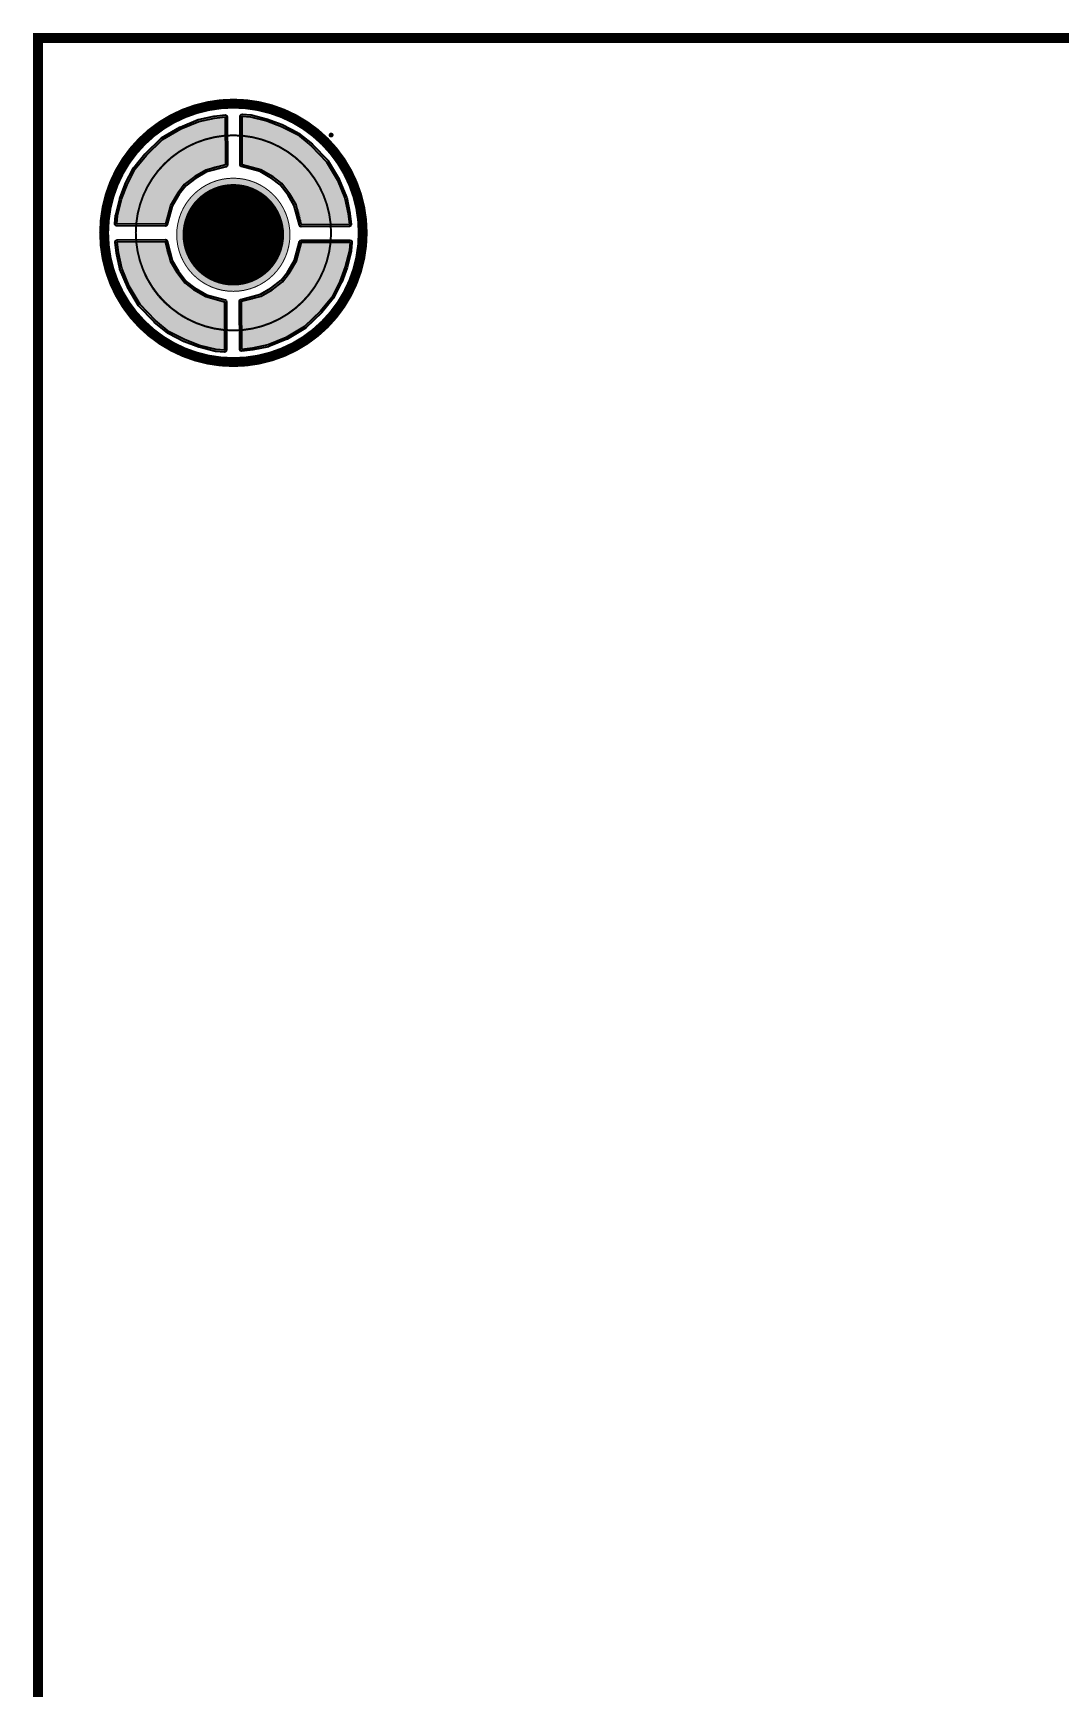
# Model space of a CAD drawing. Header units: millimetres. Extents: x 0 to 100, y -101 to 1.
# Drawn here: x -0.13 to 26.15, y -42.25 to 0.13 of the extents above; entities that cross this region are included whole.
import ezdxf

# ---------------------------------------------------------------- set-up
doc = ezdxf.new("R2010")
doc.units = ezdxf.units.MM
doc.header["$MEASUREMENT"] = 0
for name, color, linetype, true_color in [('Board-Outline-Layer', 7, 'Continuous', 0xff00ff), ('Component-Marking-Layer', 7, 'Continuous', 0x66ffcc), ('Component-Shape-Layer', 7, 'Continuous', 0x00cccc), ('Document-Layer', 7, 'Continuous', 0xffffff), ('Multi-Layer', 7, 'Continuous', 0xc0c0c0), ('Pin-Soldering-Layer', 7, 'Continuous', 0xcc9999), ('Top-Layer', 7, 'Continuous', 0xff0000), ('Top-Paste-Mask-Layer', 7, 'Continuous', 0x808080), ('Top-Silkscreen-Layer', 7, 'Continuous', 0xffcc00), ('Top-Solder-Mask-Layer', 7, 'Continuous', 0x800080)]:
    doc.layers.add(name, color=color, linetype=linetype, true_color=true_color)

msp = doc.modelspace()

# ---------------------------------------------------------------- hatches: boundary and pattern name
at = {"layer": 'Component-Marking-Layer'}
msp.add_hatch(color=256, dxfattribs=at).paths.add_polyline_path([(7.446, -2.486, 1), (7.566, -2.486, 1)])
msp.add_hatch(color=256, dxfattribs=at).paths.add_polyline_path([(7.446, -2.486, 1), (7.566, -2.486, 1)])
at = {"layer": 'Multi-Layer'}
msp.add_hatch(color=256, dxfattribs=at).paths.add_polyline_path([(3.551, -5.041, 1), (6.451, -5.041, 1)])
msp.add_hatch(color=256, dxfattribs=at).paths.add_polyline_path([(3.551, -5.041, 1), (6.451, -5.041, 1)])
at = {"layer": 'Pin-Soldering-Layer'}
for points in [[(2.533, -4.767), (2.541, -4.663), (2.551, -4.558), (2.582, -4.416), (2.622, -4.263), (2.662, -4.138), (2.721, -3.983), (2.779, -3.862), (2.854, -3.713), (2.966, -3.548), (3.116, -3.35), (3.235, -3.218), (3.233, -3.218), (3.382, -3.076), (3.555, -2.941), (3.716, -2.84), (3.891, -2.737), (4.096, -2.652), (4.34, -2.566), (4.587, -2.517), (4.805, -2.486), (4.809, -3.232), (4.524, -3.292), (4.27, -3.38), (4.037, -3.52), (3.861, -3.663), (3.693, -3.834), (3.455, -4.179), (3.328, -4.513), (3.279, -4.767)], [(2.533, -4.767), (2.541, -4.663), (2.551, -4.558), (2.582, -4.416), (2.622, -4.263), (2.662, -4.138), (2.721, -3.983), (2.779, -3.862), (2.854, -3.713), (2.966, -3.548), (3.116, -3.35), (3.235, -3.218), (3.233, -3.218), (3.382, -3.076), (3.555, -2.941), (3.716, -2.84), (3.891, -2.737), (4.096, -2.652), (4.34, -2.566), (4.587, -2.517), (4.805, -2.486), (4.809, -3.232), (4.524, -3.292), (4.27, -3.38), (4.037, -3.52), (3.861, -3.663), (3.693, -3.834), (3.455, -4.179), (3.328, -4.513), (3.279, -4.767)], [(5.225, -2.506), (5.329, -2.514), (5.434, -2.524), (5.576, -2.555), (5.729, -2.595), (5.854, -2.635), (6.009, -2.694), (6.13, -2.752), (6.279, -2.827), (6.444, -2.939), (6.642, -3.089), (6.774, -3.208), (6.774, -3.206), (6.917, -3.355), (7.051, -3.528), (7.152, -3.689), (7.255, -3.864), (7.34, -4.069), (7.426, -4.313), (7.475, -4.56), (7.506, -4.778), (6.76, -4.782), (6.701, -4.497), (6.612, -4.243), (6.472, -4.01), (6.329, -3.834), (6.158, -3.666), (5.813, -3.428), (5.48, -3.301), (5.226, -3.252)], [(5.225, -2.506), (5.329, -2.514), (5.434, -2.524), (5.576, -2.555), (5.729, -2.595), (5.854, -2.635), (6.009, -2.694), (6.13, -2.752), (6.279, -2.827), (6.444, -2.939), (6.642, -3.089), (6.774, -3.208), (6.774, -3.206), (6.917, -3.355), (7.051, -3.528), (7.152, -3.689), (7.255, -3.864), (7.34, -4.069), (7.426, -4.313), (7.475, -4.56), (7.506, -4.778), (6.76, -4.782), (6.701, -4.497), (6.612, -4.243), (6.472, -4.01), (6.329, -3.834), (6.158, -3.666), (5.813, -3.428), (5.48, -3.301), (5.226, -3.252)], [(4.778, -7.49), (4.675, -7.483), (4.57, -7.473), (4.428, -7.442), (4.275, -7.402), (4.15, -7.362), (3.995, -7.303), (3.874, -7.245), (3.725, -7.17), (3.56, -7.058), (3.362, -6.908), (3.23, -6.789), (3.23, -6.791), (3.087, -6.641), (2.953, -6.469), (2.852, -6.307), (2.749, -6.133), (2.663, -5.928), (2.578, -5.684), (2.529, -5.437), (2.498, -5.219), (3.243, -5.215), (3.303, -5.5), (3.392, -5.754), (3.532, -5.986), (3.675, -6.162), (3.846, -6.331), (4.19, -6.569), (4.524, -6.696), (4.778, -6.745)], [(4.778, -7.49), (4.675, -7.483), (4.57, -7.473), (4.428, -7.442), (4.275, -7.402), (4.15, -7.362), (3.995, -7.303), (3.874, -7.245), (3.725, -7.17), (3.56, -7.058), (3.362, -6.908), (3.23, -6.789), (3.23, -6.791), (3.087, -6.641), (2.953, -6.469), (2.852, -6.307), (2.749, -6.133), (2.663, -5.928), (2.578, -5.684), (2.529, -5.437), (2.498, -5.219), (3.243, -5.215), (3.303, -5.5), (3.392, -5.754), (3.532, -5.986), (3.675, -6.162), (3.846, -6.331), (4.19, -6.569), (4.524, -6.696), (4.778, -6.745)], [(7.477, -5.224), (7.47, -5.327), (7.46, -5.432), (7.429, -5.574), (7.389, -5.727), (7.349, -5.852), (7.29, -6.007), (7.232, -6.128), (7.157, -6.277), (7.045, -6.442), (6.895, -6.64), (6.776, -6.773), (6.778, -6.773), (6.629, -6.915), (6.456, -7.049), (6.295, -7.15), (6.12, -7.253), (5.915, -7.339), (5.671, -7.424), (5.424, -7.473), (5.206, -7.504), (5.202, -6.759), (5.487, -6.699), (5.741, -6.61), (5.974, -6.47), (6.149, -6.327), (6.318, -6.156), (6.556, -5.812), (6.683, -5.478), (6.732, -5.224)], [(7.477, -5.224), (7.47, -5.327), (7.46, -5.432), (7.429, -5.574), (7.389, -5.727), (7.349, -5.852), (7.29, -6.007), (7.232, -6.128), (7.157, -6.277), (7.045, -6.442), (6.895, -6.64), (6.776, -6.773), (6.778, -6.773), (6.629, -6.915), (6.456, -7.049), (6.295, -7.15), (6.12, -7.253), (5.915, -7.339), (5.671, -7.424), (5.424, -7.473), (5.206, -7.504), (5.202, -6.759), (5.487, -6.699), (5.741, -6.61), (5.974, -6.47), (6.149, -6.327), (6.318, -6.156), (6.556, -5.812), (6.683, -5.478), (6.732, -5.224)]]:
    msp.add_hatch(color=256, dxfattribs=at).paths.add_polyline_path(points)
at = {"layer": 'Top-Layer'}
for points in [[(4.794, -2.019), (4.803, -3.251), (4.295, -3.383), (4.017, -3.546), (3.746, -3.752), (3.577, -3.972), (3.39, -4.287), (3.262, -4.768), (2.022, -4.765), (2.019, -4.763), (2.036, -4.55), (2.141, -4.13), (2.28, -3.761), (2.49, -3.351), (2.778, -2.999), (3.185, -2.604), (3.657, -2.326), (4.116, -2.136), (4.515, -2.053)], [(7.973, -4.777), (6.741, -4.786), (6.609, -4.278), (6.446, -4), (6.24, -3.729), (6.019, -3.56), (5.705, -3.373), (5.224, -3.245), (5.227, -2.005), (5.229, -2.002), (5.442, -2.019), (5.862, -2.124), (6.231, -2.263), (6.641, -2.473), (6.993, -2.761), (7.387, -3.168), (7.666, -3.641), (7.856, -4.099), (7.939, -4.498)], [(2.027, -5.223), (3.259, -5.215), (3.391, -5.723), (3.554, -6), (3.76, -6.271), (3.981, -6.441), (4.295, -6.627), (4.776, -6.756), (4.773, -7.995), (4.771, -7.998), (4.558, -7.981), (4.138, -7.876), (3.769, -7.737), (3.359, -7.527), (3.007, -7.239), (2.613, -6.832), (2.334, -6.36), (2.144, -5.901), (2.061, -5.502)], [(5.215, -7.977), (5.207, -6.745), (5.715, -6.613), (5.992, -6.45), (6.263, -6.244), (6.433, -6.024), (6.619, -5.709), (6.748, -5.228), (7.987, -5.231), (7.99, -5.233), (7.973, -5.446), (7.868, -5.866), (7.729, -6.235), (7.52, -6.645), (7.232, -6.997), (6.824, -7.392), (6.352, -7.67), (5.893, -7.86), (5.495, -7.943)]]:
    msp.add_hatch(color=256, dxfattribs=at).paths.add_polyline_path(points)
at = {"layer": 'Top-Paste-Mask-Layer'}
for points in [[(4.794, -2.019), (4.803, -3.251), (4.295, -3.383), (4.017, -3.546), (3.746, -3.752), (3.577, -3.972), (3.39, -4.287), (3.262, -4.768), (2.022, -4.765), (2.019, -4.763), (2.036, -4.55), (2.141, -4.13), (2.28, -3.761), (2.49, -3.351), (2.778, -2.999), (3.185, -2.604), (3.657, -2.326), (4.116, -2.136), (4.515, -2.053)], [(7.973, -4.777), (6.741, -4.786), (6.609, -4.278), (6.446, -4), (6.24, -3.729), (6.019, -3.56), (5.705, -3.373), (5.224, -3.245), (5.227, -2.005), (5.229, -2.002), (5.442, -2.019), (5.862, -2.124), (6.231, -2.263), (6.641, -2.473), (6.993, -2.761), (7.387, -3.168), (7.666, -3.641), (7.856, -4.099), (7.939, -4.498)], [(2.027, -5.223), (3.259, -5.215), (3.391, -5.723), (3.554, -6), (3.76, -6.271), (3.981, -6.441), (4.295, -6.627), (4.776, -6.756), (4.773, -7.995), (4.771, -7.998), (4.558, -7.981), (4.138, -7.876), (3.769, -7.737), (3.359, -7.527), (3.007, -7.239), (2.613, -6.832), (2.334, -6.36), (2.144, -5.901), (2.061, -5.502)], [(5.215, -7.977), (5.207, -6.745), (5.715, -6.613), (5.992, -6.45), (6.263, -6.244), (6.433, -6.024), (6.619, -5.709), (6.748, -5.228), (7.987, -5.231), (7.99, -5.233), (7.973, -5.446), (7.868, -5.866), (7.729, -6.235), (7.52, -6.645), (7.232, -6.997), (6.824, -7.392), (6.352, -7.67), (5.893, -7.86), (5.495, -7.943)]]:
    msp.add_hatch(color=256, dxfattribs=at).paths.add_polyline_path(points)
at = {"layer": 'Top-Solder-Mask-Layer'}
for points in [[(4.509, -2.003), (4.788, -1.969), (4.827, -1.981), (4.844, -2.018), (4.853, -3.251), (4.842, -3.281), (4.815, -3.299), (4.314, -3.43), (4.045, -3.587), (3.782, -3.788), (3.618, -4), (3.437, -4.307), (3.31, -4.781), (3.292, -4.808), (3.262, -4.818), (2.022, -4.815), (2.011, -4.813), (2, -4.809), (1.997, -4.808), (1.976, -4.788), (1.969, -4.759), (1.986, -4.546), (1.987, -4.542), (1.988, -4.538), (2.093, -4.118), (2.093, -4.115), (2.094, -4.112), (2.233, -3.743), (2.234, -3.741), (2.235, -3.738), (2.445, -3.328), (2.448, -3.324), (2.451, -3.319), (2.739, -2.967), (2.741, -2.965), (2.743, -2.963), (3.15, -2.568), (3.155, -2.564), (3.16, -2.561), (3.632, -2.283), (3.635, -2.281), (3.638, -2.28), (4.097, -2.089), (4.101, -2.088), (4.106, -2.087), (4.505, -2.004), (4.507, -2.004)], [(7.988, -4.492), (8.023, -4.771), (8.011, -4.81), (7.973, -4.827), (6.741, -4.836), (6.71, -4.825), (6.692, -4.798), (6.562, -4.297), (6.405, -4.028), (6.204, -3.765), (5.991, -3.601), (5.685, -3.42), (5.211, -3.293), (5.184, -3.275), (5.174, -3.245), (5.177, -2.005), (5.178, -1.994), (5.182, -1.983), (5.184, -1.98), (5.204, -1.959), (5.232, -1.952), (5.446, -1.969), (5.45, -1.97), (5.454, -1.971), (5.874, -2.076), (5.877, -2.076), (5.879, -2.077), (6.249, -2.216), (6.251, -2.217), (6.254, -2.218), (6.664, -2.428), (6.668, -2.431), (6.672, -2.434), (7.025, -2.722), (7.027, -2.724), (7.029, -2.726), (7.423, -3.133), (7.427, -3.138), (7.431, -3.143), (7.709, -3.615), (7.71, -3.618), (7.712, -3.621), (7.902, -4.08), (7.904, -4.084), (7.905, -4.089), (7.988, -4.488), (7.988, -4.49)], [(2.012, -5.509), (1.977, -5.229), (1.99, -5.19), (2.027, -5.173), (3.259, -5.165), (3.29, -5.175), (3.308, -5.202), (3.438, -5.703), (3.595, -5.972), (3.796, -6.236), (4.009, -6.399), (4.315, -6.58), (4.789, -6.707), (4.816, -6.725), (4.826, -6.756), (4.823, -7.995), (4.822, -8.007), (4.818, -8.018), (4.816, -8.021), (4.796, -8.042), (4.768, -8.048), (4.554, -8.031), (4.55, -8.031), (4.546, -8.03), (4.126, -7.925), (4.123, -7.924), (4.121, -7.923), (3.751, -7.784), (3.749, -7.783), (3.746, -7.782), (3.336, -7.572), (3.332, -7.569), (3.328, -7.566), (2.975, -7.278), (2.973, -7.276), (2.971, -7.274), (2.577, -6.867), (2.573, -6.862), (2.569, -6.858), (2.291, -6.385), (2.29, -6.382), (2.288, -6.379), (2.098, -5.92), (2.096, -5.916), (2.095, -5.911), (2.012, -5.513), (2.012, -5.511)], [(5.501, -7.992), (5.221, -8.027), (5.182, -8.015), (5.165, -7.977), (5.157, -6.745), (5.167, -6.714), (5.194, -6.696), (5.695, -6.566), (5.965, -6.409), (6.228, -6.208), (6.391, -5.995), (6.572, -5.689), (6.699, -5.215), (6.717, -5.188), (6.748, -5.178), (7.987, -5.181), (7.999, -5.182), (8.01, -5.186), (8.013, -5.188), (8.034, -5.208), (8.04, -5.237), (8.023, -5.45), (8.023, -5.454), (8.022, -5.458), (7.917, -5.878), (7.916, -5.881), (7.915, -5.883), (7.776, -6.253), (7.775, -6.255), (7.774, -6.258), (7.564, -6.668), (7.561, -6.672), (7.558, -6.676), (7.27, -7.029), (7.268, -7.031), (7.266, -7.033), (6.859, -7.427), (6.855, -7.431), (6.85, -7.435), (6.377, -7.713), (6.374, -7.714), (6.371, -7.716), (5.913, -7.906), (5.908, -7.908), (5.904, -7.909), (5.505, -7.992), (5.503, -7.992)]]:
    msp.add_hatch(color=256, dxfattribs=at).paths.add_polyline_path(points)

# ---------------------------------------------------------------- linework, layer by layer
at = {"layer": 'Board-Outline-Layer', "const_width": 0.254}
msp.add_lwpolyline([(0, -100), (0, 0), (100, 0), (100, -100)], close=True, dxfattribs=at)
at = {"layer": 'Component-Marking-Layer', "const_width": 0.00508}
msp.add_lwpolyline([(7.446, -2.486, 1), (7.566, -2.486, 1)], format="xyb", close=True, dxfattribs=at)
msp.add_lwpolyline([(7.446, -2.486, 1), (7.566, -2.486, 1)], format="xyb", close=True, dxfattribs=at)
at = {"layer": 'Component-Shape-Layer', "const_width": 0.0508}
msp.add_lwpolyline([(7.504, -4.993, -0.414), (5.004, -7.492), (5.004, -7.492, -0.414), (2.504, -4.992), (2.504, -4.99, -0.414), (5.001, -2.493), (5.004, -2.493, -0.414), (7.504, -4.992)], format="xyb", close=True, dxfattribs=at)
msp.add_lwpolyline([(7.504, -4.993, -0.414), (5.004, -7.492), (5.004, -7.492, -0.414), (2.504, -4.992), (2.504, -4.99, -0.414), (5.001, -2.493), (5.004, -2.493, -0.414), (7.504, -4.992)], format="xyb", close=True, dxfattribs=at)
at = {"layer": 'Document-Layer', "const_width": 1.3}
msp.add_lwpolyline([(4.351, -5.041, 1), (5.651, -5.041, 1)], format="xyb", close=True, dxfattribs=at)
msp.add_lwpolyline([(4.351, -5.041, 1), (5.651, -5.041, 1)], format="xyb", close=True, dxfattribs=at)
at = {"layer": 'Multi-Layer', "const_width": 0.0254}
msp.add_lwpolyline([(3.551, -5.041, 1), (6.451, -5.041, 1)], format="xyb", close=True, dxfattribs=at)
msp.add_lwpolyline([(3.551, -5.041, 1), (6.451, -5.041, 1)], format="xyb", close=True, dxfattribs=at)
at = {"layer": 'Pin-Soldering-Layer', "const_width": 0.00508}
for points in [[(2.533, -4.767), (2.541, -4.663), (2.551, -4.558), (2.582, -4.416), (2.622, -4.263), (2.662, -4.138), (2.721, -3.983), (2.779, -3.862), (2.854, -3.713), (2.966, -3.548), (3.116, -3.35), (3.235, -3.218), (3.233, -3.218), (3.382, -3.076), (3.555, -2.941), (3.716, -2.84), (3.891, -2.737), (4.096, -2.652), (4.34, -2.566), (4.587, -2.517), (4.805, -2.486), (4.809, -3.232), (4.524, -3.292), (4.27, -3.38), (4.037, -3.52), (3.861, -3.663), (3.693, -3.834), (3.455, -4.179), (3.328, -4.513), (3.279, -4.767)], [(2.533, -4.767), (2.541, -4.663), (2.551, -4.558), (2.582, -4.416), (2.622, -4.263), (2.662, -4.138), (2.721, -3.983), (2.779, -3.862), (2.854, -3.713), (2.966, -3.548), (3.116, -3.35), (3.235, -3.218), (3.233, -3.218), (3.382, -3.076), (3.555, -2.941), (3.716, -2.84), (3.891, -2.737), (4.096, -2.652), (4.34, -2.566), (4.587, -2.517), (4.805, -2.486), (4.809, -3.232), (4.524, -3.292), (4.27, -3.38), (4.037, -3.52), (3.861, -3.663), (3.693, -3.834), (3.455, -4.179), (3.328, -4.513), (3.279, -4.767)], [(5.225, -2.506), (5.329, -2.514), (5.434, -2.524), (5.576, -2.555), (5.729, -2.595), (5.854, -2.635), (6.009, -2.694), (6.13, -2.752), (6.279, -2.827), (6.444, -2.939), (6.642, -3.089), (6.774, -3.208), (6.774, -3.206), (6.917, -3.355), (7.051, -3.528), (7.152, -3.689), (7.255, -3.864), (7.34, -4.069), (7.426, -4.313), (7.475, -4.56), (7.506, -4.778), (6.76, -4.782), (6.701, -4.497), (6.612, -4.243), (6.472, -4.01), (6.329, -3.834), (6.158, -3.666), (5.813, -3.428), (5.48, -3.301), (5.226, -3.252)], [(5.225, -2.506), (5.329, -2.514), (5.434, -2.524), (5.576, -2.555), (5.729, -2.595), (5.854, -2.635), (6.009, -2.694), (6.13, -2.752), (6.279, -2.827), (6.444, -2.939), (6.642, -3.089), (6.774, -3.208), (6.774, -3.206), (6.917, -3.355), (7.051, -3.528), (7.152, -3.689), (7.255, -3.864), (7.34, -4.069), (7.426, -4.313), (7.475, -4.56), (7.506, -4.778), (6.76, -4.782), (6.701, -4.497), (6.612, -4.243), (6.472, -4.01), (6.329, -3.834), (6.158, -3.666), (5.813, -3.428), (5.48, -3.301), (5.226, -3.252)], [(4.778, -7.49), (4.675, -7.483), (4.57, -7.473), (4.428, -7.442), (4.275, -7.402), (4.15, -7.362), (3.995, -7.303), (3.874, -7.245), (3.725, -7.17), (3.56, -7.058), (3.362, -6.908), (3.23, -6.789), (3.23, -6.791), (3.087, -6.641), (2.953, -6.469), (2.852, -6.307), (2.749, -6.133), (2.663, -5.928), (2.578, -5.684), (2.529, -5.437), (2.498, -5.219), (3.243, -5.215), (3.303, -5.5), (3.392, -5.754), (3.532, -5.986), (3.675, -6.162), (3.846, -6.331), (4.19, -6.569), (4.524, -6.696), (4.778, -6.745)], [(4.778, -7.49), (4.675, -7.483), (4.57, -7.473), (4.428, -7.442), (4.275, -7.402), (4.15, -7.362), (3.995, -7.303), (3.874, -7.245), (3.725, -7.17), (3.56, -7.058), (3.362, -6.908), (3.23, -6.789), (3.23, -6.791), (3.087, -6.641), (2.953, -6.469), (2.852, -6.307), (2.749, -6.133), (2.663, -5.928), (2.578, -5.684), (2.529, -5.437), (2.498, -5.219), (3.243, -5.215), (3.303, -5.5), (3.392, -5.754), (3.532, -5.986), (3.675, -6.162), (3.846, -6.331), (4.19, -6.569), (4.524, -6.696), (4.778, -6.745)], [(7.477, -5.224), (7.47, -5.327), (7.46, -5.432), (7.429, -5.574), (7.389, -5.727), (7.349, -5.852), (7.29, -6.007), (7.232, -6.128), (7.157, -6.277), (7.045, -6.442), (6.895, -6.64), (6.776, -6.773), (6.778, -6.773), (6.629, -6.915), (6.456, -7.049), (6.295, -7.15), (6.12, -7.253), (5.915, -7.339), (5.671, -7.424), (5.424, -7.473), (5.206, -7.504), (5.202, -6.759), (5.487, -6.699), (5.741, -6.61), (5.974, -6.47), (6.149, -6.327), (6.318, -6.156), (6.556, -5.812), (6.683, -5.478), (6.732, -5.224)], [(7.477, -5.224), (7.47, -5.327), (7.46, -5.432), (7.429, -5.574), (7.389, -5.727), (7.349, -5.852), (7.29, -6.007), (7.232, -6.128), (7.157, -6.277), (7.045, -6.442), (6.895, -6.64), (6.776, -6.773), (6.778, -6.773), (6.629, -6.915), (6.456, -7.049), (6.295, -7.15), (6.12, -7.253), (5.915, -7.339), (5.671, -7.424), (5.424, -7.473), (5.206, -7.504), (5.202, -6.759), (5.487, -6.699), (5.741, -6.61), (5.974, -6.47), (6.149, -6.327), (6.318, -6.156), (6.556, -5.812), (6.683, -5.478), (6.732, -5.224)]]:
    msp.add_lwpolyline(points, close=True, dxfattribs=at)
at = {"layer": 'Top-Layer'}
for points in [[(4.794, -2.019), (4.803, -3.251), (4.295, -3.383), (4.017, -3.546), (3.746, -3.752), (3.577, -3.972), (3.39, -4.287), (3.262, -4.768), (2.022, -4.765), (2.019, -4.763), (2.036, -4.55), (2.141, -4.13), (2.28, -3.761), (2.49, -3.351), (2.778, -2.999), (3.185, -2.604), (3.657, -2.326), (4.116, -2.136), (4.515, -2.053)], [(7.973, -4.777), (6.741, -4.786), (6.609, -4.278), (6.446, -4), (6.24, -3.729), (6.019, -3.56), (5.705, -3.373), (5.224, -3.245), (5.227, -2.005), (5.229, -2.002), (5.442, -2.019), (5.862, -2.124), (6.231, -2.263), (6.641, -2.473), (6.993, -2.761), (7.387, -3.168), (7.666, -3.641), (7.856, -4.099), (7.939, -4.498)], [(2.027, -5.223), (3.259, -5.215), (3.391, -5.723), (3.554, -6), (3.76, -6.271), (3.981, -6.441), (4.295, -6.627), (4.776, -6.756), (4.773, -7.995), (4.771, -7.998), (4.558, -7.981), (4.138, -7.876), (3.769, -7.737), (3.359, -7.527), (3.007, -7.239), (2.613, -6.832), (2.334, -6.36), (2.144, -5.901), (2.061, -5.502)], [(5.215, -7.977), (5.207, -6.745), (5.715, -6.613), (5.992, -6.45), (6.263, -6.244), (6.433, -6.024), (6.619, -5.709), (6.748, -5.228), (7.987, -5.231), (7.99, -5.233), (7.973, -5.446), (7.868, -5.866), (7.729, -6.235), (7.52, -6.645), (7.232, -6.997), (6.824, -7.392), (6.352, -7.67), (5.893, -7.86), (5.495, -7.943)]]:
    msp.add_lwpolyline(points, close=True, dxfattribs=at)
at = {"layer": 'Top-Paste-Mask-Layer'}
for points in [[(4.794, -2.019), (4.803, -3.251), (4.295, -3.383), (4.017, -3.546), (3.746, -3.752), (3.577, -3.972), (3.39, -4.287), (3.262, -4.768), (2.022, -4.765), (2.019, -4.763), (2.036, -4.55), (2.141, -4.13), (2.28, -3.761), (2.49, -3.351), (2.778, -2.999), (3.185, -2.604), (3.657, -2.326), (4.116, -2.136), (4.515, -2.053)], [(7.973, -4.777), (6.741, -4.786), (6.609, -4.278), (6.446, -4), (6.24, -3.729), (6.019, -3.56), (5.705, -3.373), (5.224, -3.245), (5.227, -2.005), (5.229, -2.002), (5.442, -2.019), (5.862, -2.124), (6.231, -2.263), (6.641, -2.473), (6.993, -2.761), (7.387, -3.168), (7.666, -3.641), (7.856, -4.099), (7.939, -4.498)], [(2.027, -5.223), (3.259, -5.215), (3.391, -5.723), (3.554, -6), (3.76, -6.271), (3.981, -6.441), (4.295, -6.627), (4.776, -6.756), (4.773, -7.995), (4.771, -7.998), (4.558, -7.981), (4.138, -7.876), (3.769, -7.737), (3.359, -7.527), (3.007, -7.239), (2.613, -6.832), (2.334, -6.36), (2.144, -5.901), (2.061, -5.502)], [(5.215, -7.977), (5.207, -6.745), (5.715, -6.613), (5.992, -6.45), (6.263, -6.244), (6.433, -6.024), (6.619, -5.709), (6.748, -5.228), (7.987, -5.231), (7.99, -5.233), (7.973, -5.446), (7.868, -5.866), (7.729, -6.235), (7.52, -6.645), (7.232, -6.997), (6.824, -7.392), (6.352, -7.67), (5.893, -7.86), (5.495, -7.943)]]:
    msp.add_lwpolyline(points, close=True, dxfattribs=at)
at = {"layer": 'Top-Silkscreen-Layer', "const_width": 0.254}
msp.add_lwpolyline([(1.692, -4.992, 1), (8.315, -4.992, 1)], format="xyb", close=True, dxfattribs=at)
msp.add_lwpolyline([(1.692, -4.992, 1), (8.315, -4.992, 1)], format="xyb", close=True, dxfattribs=at)
at = {"layer": 'Top-Solder-Mask-Layer'}
for points in [[(4.509, -2.003), (4.788, -1.969), (4.827, -1.981), (4.844, -2.018), (4.853, -3.251), (4.842, -3.281), (4.815, -3.299), (4.314, -3.43), (4.045, -3.587), (3.782, -3.788), (3.618, -4), (3.437, -4.307), (3.31, -4.781), (3.292, -4.808), (3.262, -4.818), (2.022, -4.815), (2.011, -4.813), (2, -4.809), (1.997, -4.808), (1.976, -4.788), (1.969, -4.759), (1.986, -4.546), (1.987, -4.542), (1.988, -4.538), (2.093, -4.118), (2.093, -4.115), (2.094, -4.112), (2.233, -3.743), (2.234, -3.741), (2.235, -3.738), (2.445, -3.328), (2.448, -3.324), (2.451, -3.319), (2.739, -2.967), (2.741, -2.965), (2.743, -2.963), (3.15, -2.568), (3.155, -2.564), (3.16, -2.561), (3.632, -2.283), (3.635, -2.281), (3.638, -2.28), (4.097, -2.089), (4.101, -2.088), (4.106, -2.087), (4.505, -2.004), (4.507, -2.004)], [(7.988, -4.492), (8.023, -4.771), (8.011, -4.81), (7.973, -4.827), (6.741, -4.836), (6.71, -4.825), (6.692, -4.798), (6.562, -4.297), (6.405, -4.028), (6.204, -3.765), (5.991, -3.601), (5.685, -3.42), (5.211, -3.293), (5.184, -3.275), (5.174, -3.245), (5.177, -2.005), (5.178, -1.994), (5.182, -1.983), (5.184, -1.98), (5.204, -1.959), (5.232, -1.952), (5.446, -1.969), (5.45, -1.97), (5.454, -1.971), (5.874, -2.076), (5.877, -2.076), (5.879, -2.077), (6.249, -2.216), (6.251, -2.217), (6.254, -2.218), (6.664, -2.428), (6.668, -2.431), (6.672, -2.434), (7.025, -2.722), (7.027, -2.724), (7.029, -2.726), (7.423, -3.133), (7.427, -3.138), (7.431, -3.143), (7.709, -3.615), (7.71, -3.618), (7.712, -3.621), (7.902, -4.08), (7.904, -4.084), (7.905, -4.089), (7.988, -4.488), (7.988, -4.49)], [(2.012, -5.509), (1.977, -5.229), (1.99, -5.19), (2.027, -5.173), (3.259, -5.165), (3.29, -5.175), (3.308, -5.202), (3.438, -5.703), (3.595, -5.972), (3.796, -6.236), (4.009, -6.399), (4.315, -6.58), (4.789, -6.707), (4.816, -6.725), (4.826, -6.756), (4.823, -7.995), (4.822, -8.007), (4.818, -8.018), (4.816, -8.021), (4.796, -8.042), (4.768, -8.048), (4.554, -8.031), (4.55, -8.031), (4.546, -8.03), (4.126, -7.925), (4.123, -7.924), (4.121, -7.923), (3.751, -7.784), (3.749, -7.783), (3.746, -7.782), (3.336, -7.572), (3.332, -7.569), (3.328, -7.566), (2.975, -7.278), (2.973, -7.276), (2.971, -7.274), (2.577, -6.867), (2.573, -6.862), (2.569, -6.858), (2.291, -6.385), (2.29, -6.382), (2.288, -6.379), (2.098, -5.92), (2.096, -5.916), (2.095, -5.911), (2.012, -5.513), (2.012, -5.511)], [(5.501, -7.992), (5.221, -8.027), (5.182, -8.015), (5.165, -7.977), (5.157, -6.745), (5.167, -6.714), (5.194, -6.696), (5.695, -6.566), (5.965, -6.409), (6.228, -6.208), (6.391, -5.995), (6.572, -5.689), (6.699, -5.215), (6.717, -5.188), (6.748, -5.178), (7.987, -5.181), (7.999, -5.182), (8.01, -5.186), (8.013, -5.188), (8.034, -5.208), (8.04, -5.237), (8.023, -5.45), (8.023, -5.454), (8.022, -5.458), (7.917, -5.878), (7.916, -5.881), (7.915, -5.883), (7.776, -6.253), (7.775, -6.255), (7.774, -6.258), (7.564, -6.668), (7.561, -6.672), (7.558, -6.676), (7.27, -7.029), (7.268, -7.031), (7.266, -7.033), (6.859, -7.427), (6.855, -7.431), (6.85, -7.435), (6.377, -7.713), (6.374, -7.714), (6.371, -7.716), (5.913, -7.906), (5.908, -7.908), (5.904, -7.909), (5.505, -7.992), (5.503, -7.992)]]:
    msp.add_lwpolyline(points, close=True, dxfattribs=at)

doc.saveas('drawing.dxf')
